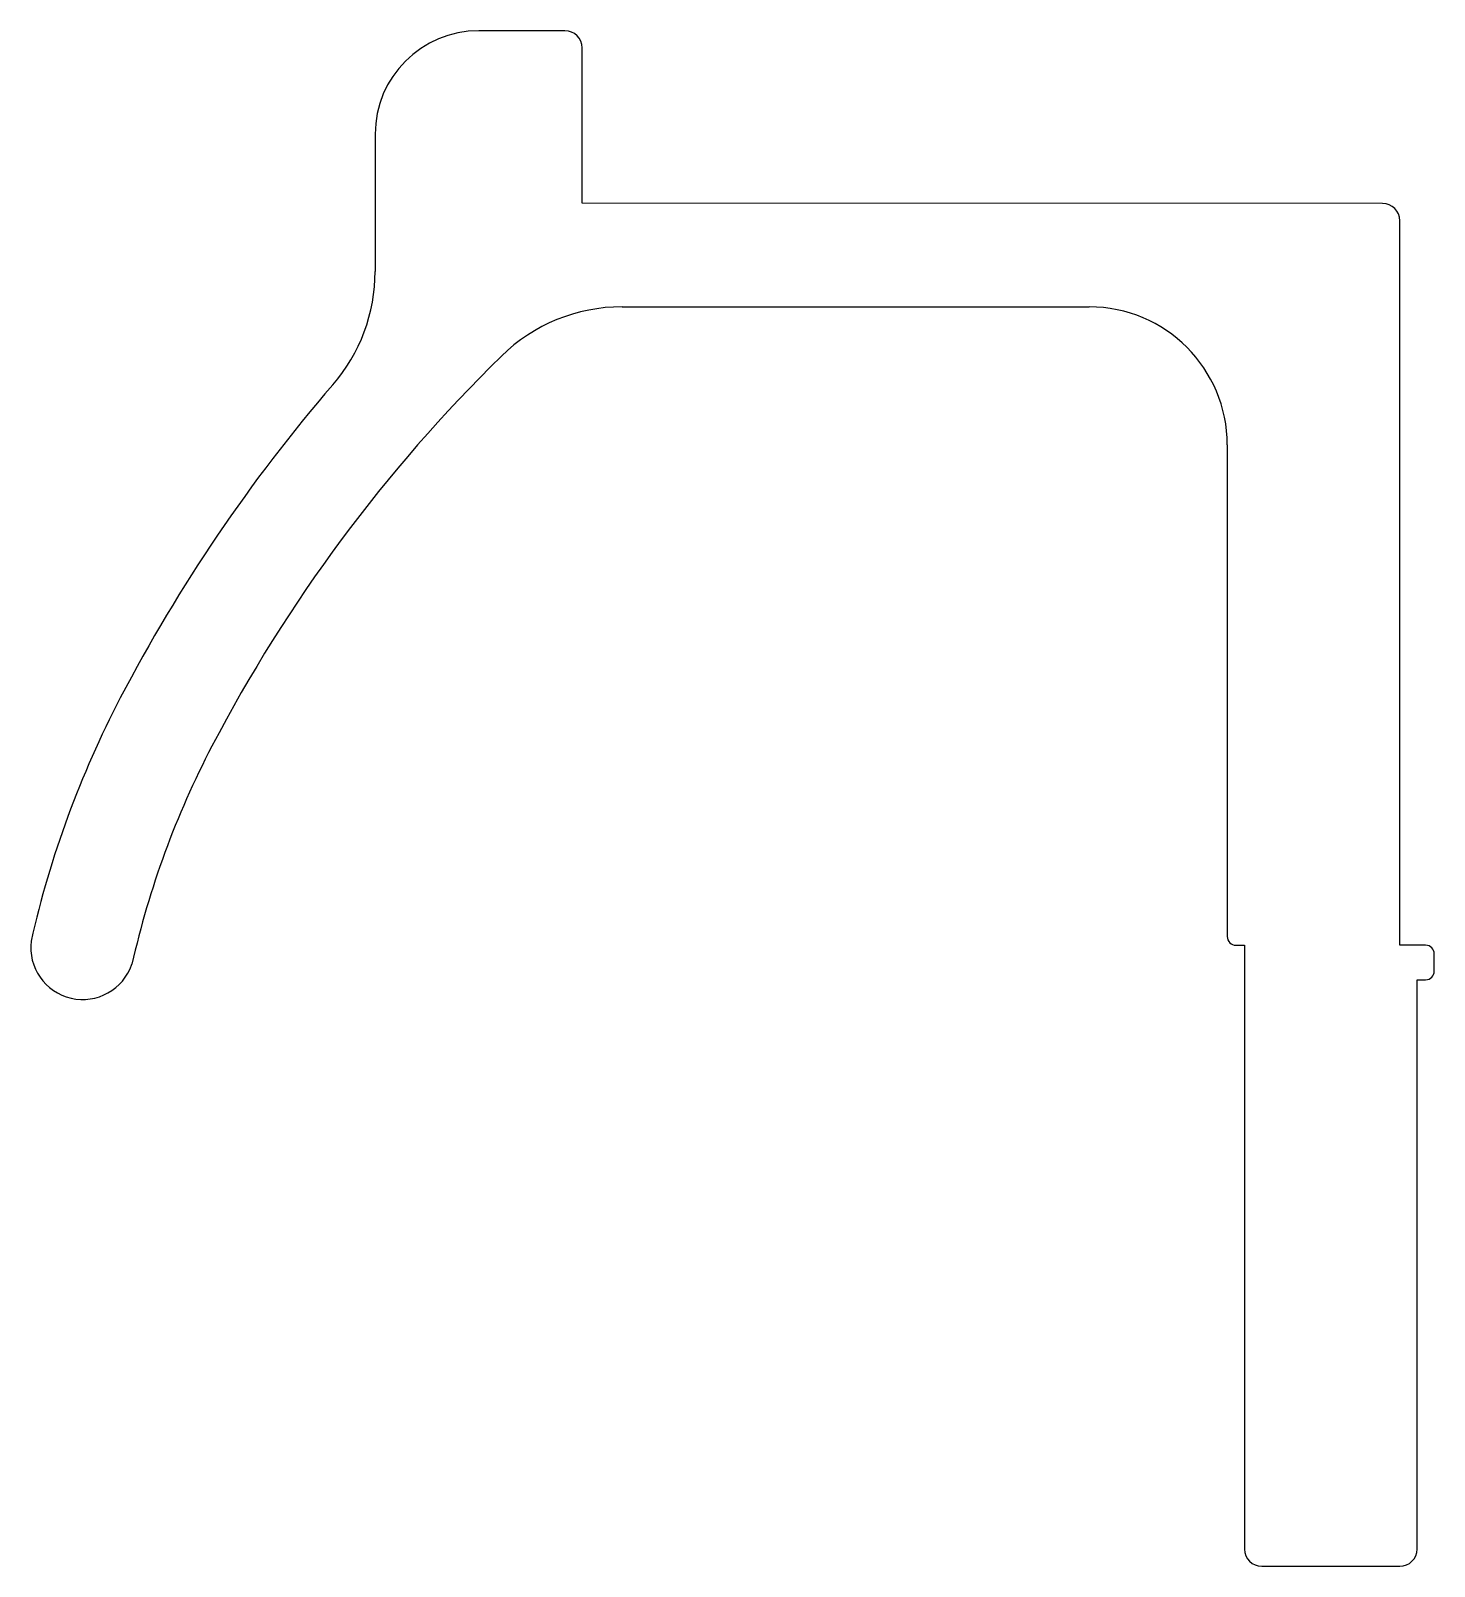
# Model space of a CAD drawing. Extents: x 4.5 to 45.1, y 5.5 to 50.
import ezdxf

# ---------------------------------------------------------------- set-up
doc = ezdxf.new("R2010")
doc.units = 0
doc.layers.get('0').update_dxf_attribs({"linetype": 'CONTINUOUS'})

msp = doc.modelspace()

# ---------------------------------------------------------------- linework, layer by layer
for p, q in [((19.944, 49.974), (17.444, 49.974)), ((20.444, 44.971), (20.444, 49.474)), ((14.444, 46.974), (14.444, 42.998)), ((43.644, 44.968), (20.444, 44.971)), ((44.144, 23.468), (44.144, 44.468)), ((21.601, 41.971), (35.144, 41.969)), ((39.144, 37.969), (39.144, 23.719)), ((39.394, 23.469), (39.644, 23.469)), ((39.644, 23.469), (39.644, 5.968)), ((44.894, 23.468), (44.144, 23.468)), ((45.144, 22.718), (45.144, 23.218)), ((44.644, 5.968), (44.644, 22.468)), ((44.644, 22.468), (44.894, 22.468)), ((40.144, 5.468), (44.144, 5.468))]:
    msp.add_line(p, q)
for centre, radius, start, end in [((17.444, 46.974), 3, 90, 180), ((19.944, 49.474), 0.5, 360, 90), ((43.644, 44.468), 0.5, 0, 89.994), ((9.444, 42.998), 5, 318.9111, 0), ((21.601, 36.971), 5, 89.9938, 134.4231), ((35.144, 37.969), 4, 0, 89.9938), ((49.599, 8.403), 45, 134.4231, 152.4203), ((49.599, 8.407), 48, 139.2928, 152.4133), ((32.759, 17.205), 29, 152.4127, 167.2806), ((32.758, 17.2), 26, 152.4207, 167.301), ((5.967, 23.405), 1.508, 172.9474, 341.057), ((39.394, 23.719), 0.25, 180, 270), ((44.894, 23.218), 0.25, 0, 90), ((44.894, 22.718), 0.25, 270, 0), ((40.144, 5.968), 0.5, 180, 270), ((44.144, 5.968), 0.5, 270, 0)]:
    msp.add_arc(centre, radius, start, end)

doc.saveas('drawing.dxf')
